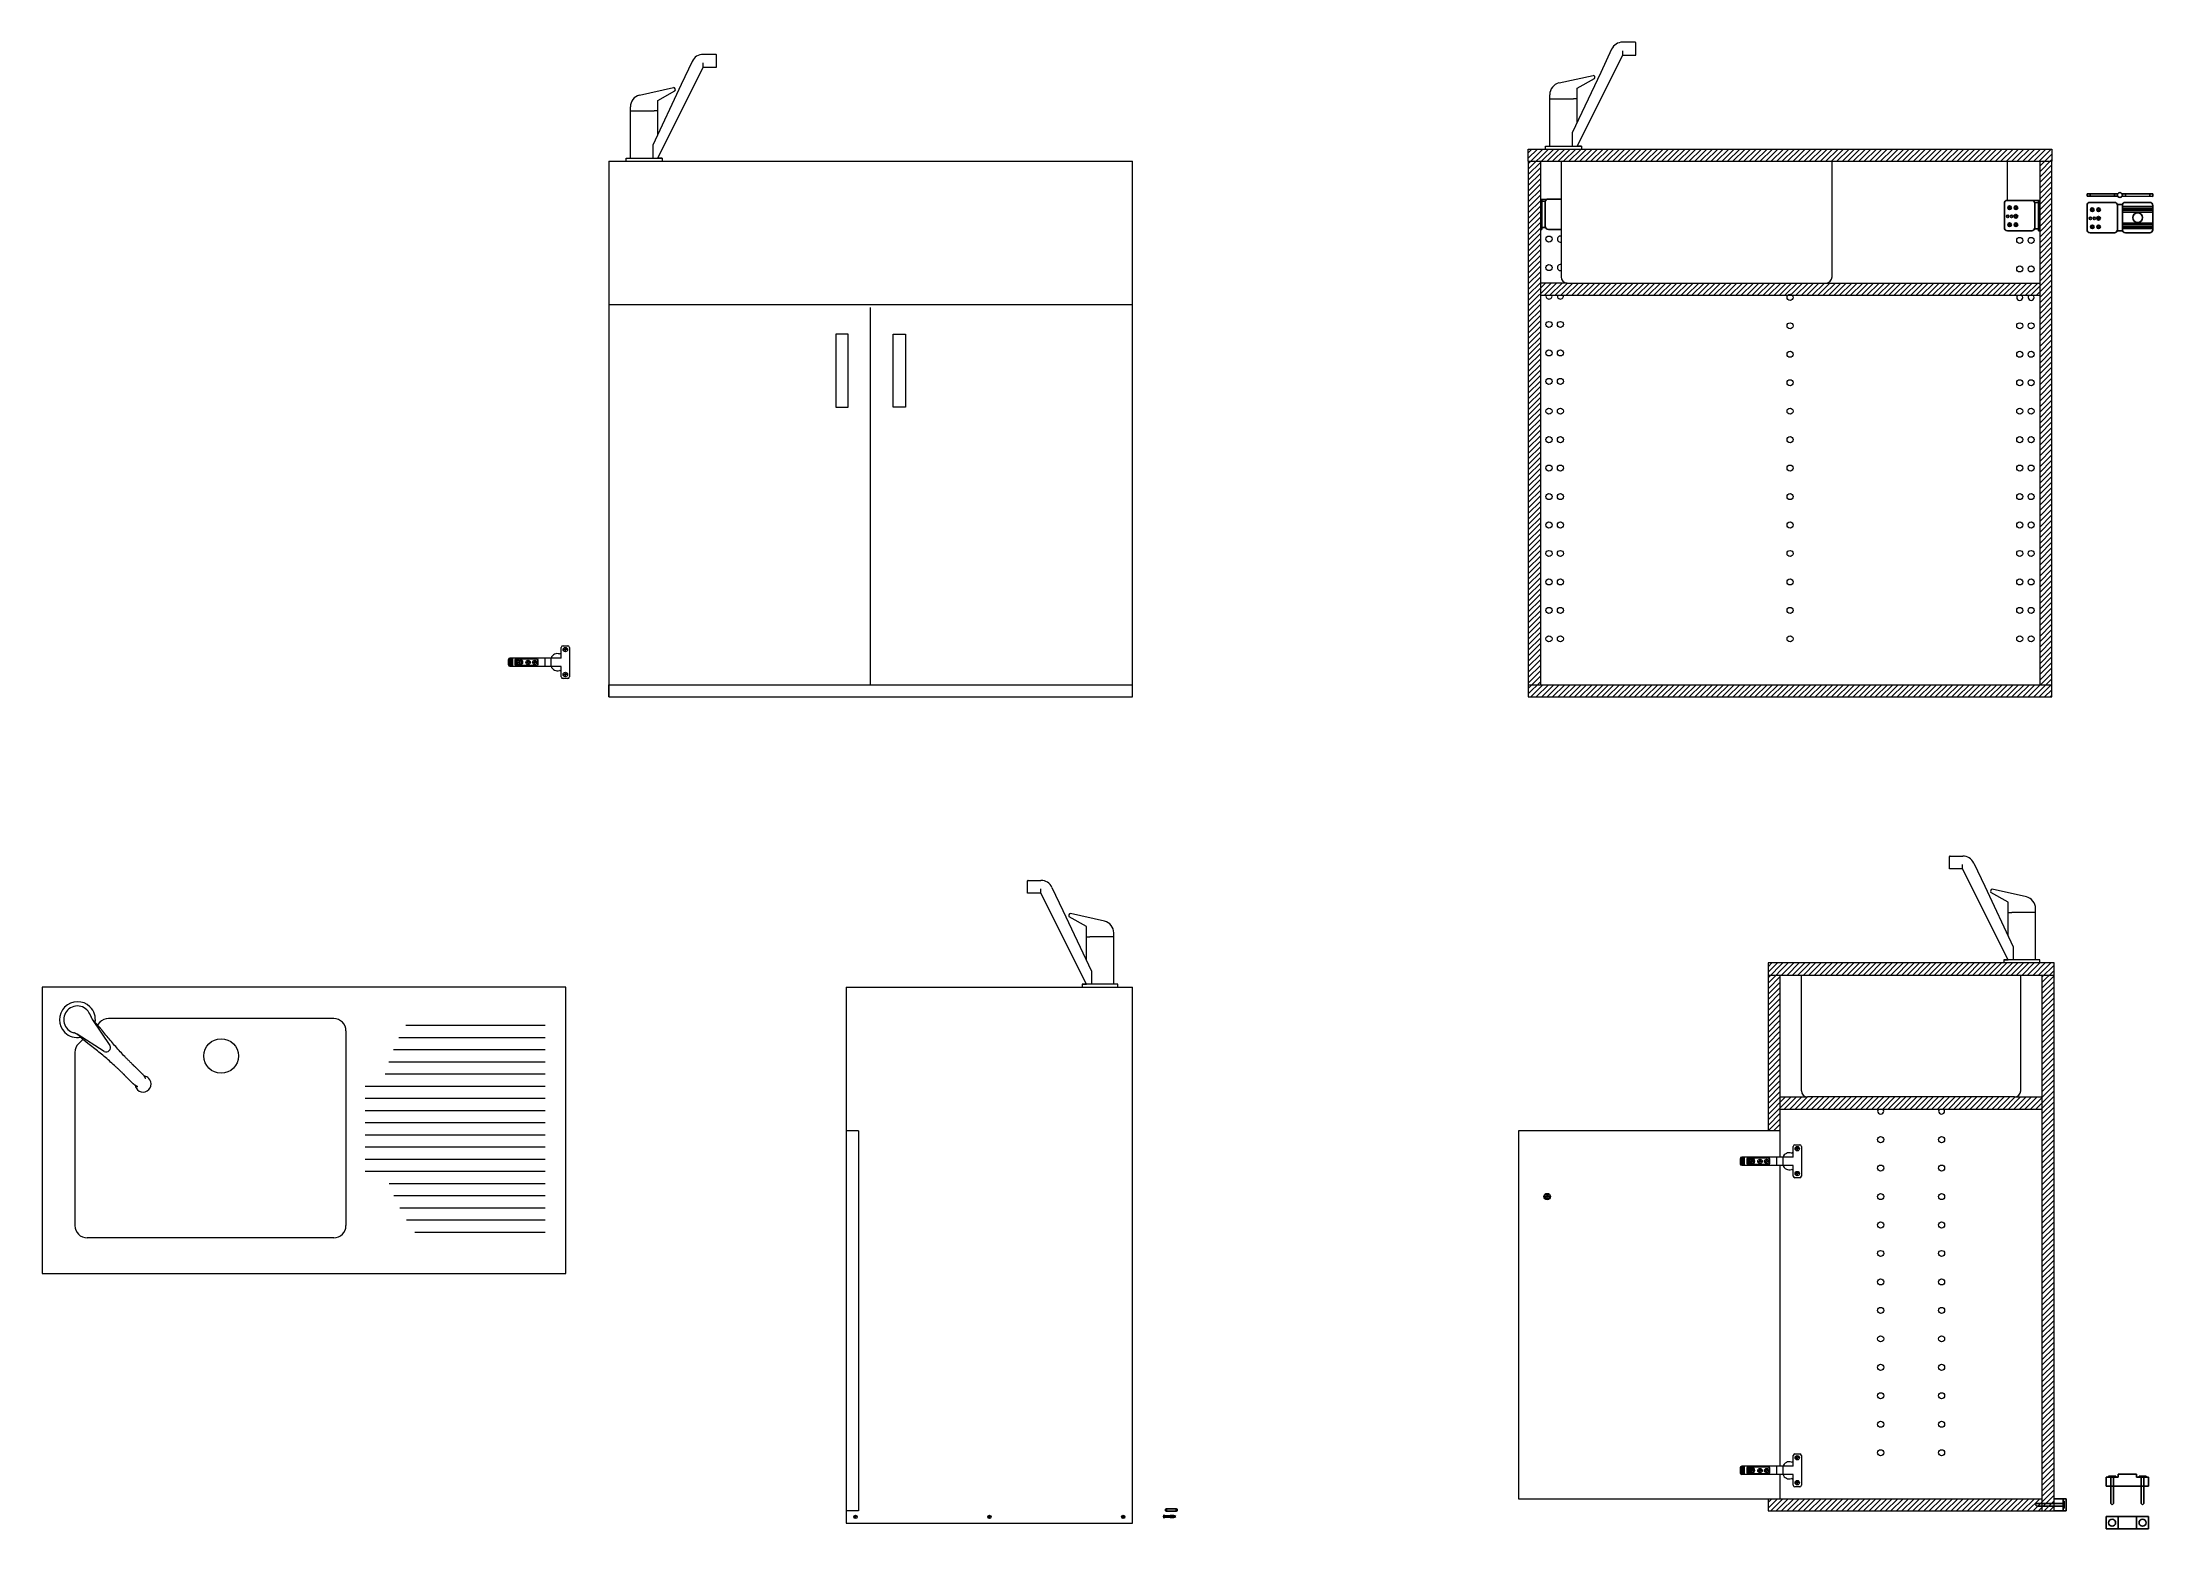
# Model space of a CAD drawing. Header units: millimetres. Extents: x 67 to 413, y 332 to 576.
import ezdxf

# ---------------------------------------------------------------- set-up
doc = ezdxf.new("R2010")
doc.units = ezdxf.units.MM
doc.layers.add('A-FURN', color=9, linetype='Continuous', lineweight=18)
doc.layers.add('A-SECT-MCUT', color=5, linetype='Continuous')
doc.layers.add('COSTR', color=9, linetype='Continuous')

msp = doc.modelspace()

# ---------------------------------------------------------------- hatches: boundary and pattern name
at = {"layer": 'A-SECT-MCUT'}
h = msp.add_hatch(dxfattribs=at)
h.set_pattern_fill('ANSI31', color=256, scale=0.2)
h.paths.add_polyline_path([(312.83, 556.39), (310.83, 556.39), (310.83, 470.39), (312.83, 470.39)])
h.paths.add_polyline_path([(394.83, 536.39), (359.73, 536.39), (317.21, 536.39), (312.83, 536.39), (312.83, 534.39), (394.83, 534.39)])
h.paths.add_polyline_path([(396.83, 558.39), (310.83, 558.39), (310.83, 556.39), (396.83, 556.39)])
h.paths.add_polyline_path([(396.83, 556.39), (394.83, 556.39), (394.83, 470.39), (396.83, 470.39)])
h.paths.add_polyline_path([(396.83, 470.39), (394.83, 470.39), (310.83, 470.39), (310.83, 468.39), (396.83, 468.39)])
h = msp.add_hatch(dxfattribs=at)
h.set_pattern_fill('ANSI31', color=256, scale=0.2)
h.set_pattern_definition([(45, (-61.1595, -133.69235), (-0.4490128, 0.4490128), [])])
h.paths.add_polyline_path([(397.21, 336.69), (350.21, 336.69), (350.21, 334.69), (397.21, 334.69)])
h.paths.add_polyline_path([(397.21, 422.69), (395.21, 422.69), (395.21, 336.69), (397.21, 336.69)])
h.paths.add_polyline_path([(395.21, 402.69), (390.71, 402.69), (356.71, 402.69), (352.21, 402.69), (352.21, 400.69), (395.21, 400.69)])
h.paths.add_polyline_path([(397.21, 424.69), (350.21, 424.69), (350.21, 422.69), (352.21, 422.69), (397.21, 422.69)])
h.paths.add_polyline_path([(350.21, 397.09), (352.21, 397.09), (352.21, 422.69), (350.21, 422.69)])

# ---------------------------------------------------------------- linework, layer by layer
at = {"layer": 'A-FURN'}
for p, q in [((328.41, 575.95), (326.33, 575.95)), ((328.51, 573.83), (328.51, 575.85)), ((173.49, 572.8), (171.7, 568.98)), ((177.39, 573.95), (175.3, 573.95)), ((175.31, 571.83), (175.31, 572.55)), ((177.49, 571.83), (177.49, 573.85)), ((318.87, 558.89), (326.34, 573.83)), ((324.52, 574.8), (322.73, 570.98)), ((326.34, 573.83), (326.34, 574.55)), ((326.34, 573.83), (328.51, 573.83)), ((171.7, 568.98), (167.03, 559.05)), ((167.84, 556.89), (175.31, 571.83)), ((175.31, 571.83), (177.49, 571.83)), ((315.88, 569.27), (321.47, 570.49)), ((322.73, 570.98), (318.05, 561.05)), ((318.87, 568.38), (321.7, 569.98)), ((163.34, 560.89), (163.34, 565.33)), ((164.85, 567.27), (170.45, 568.49)), ((167.84, 566.38), (170.67, 567.98)), ((167.84, 564.67), (167.84, 566.38)), ((314.37, 562.89), (314.37, 567.33)), ((314.37, 566.67), (318.28, 566.67)), ((318.87, 566.67), (318.28, 566.67)), ((318.87, 566.67), (318.87, 568.38)), ((318.87, 562.78), (318.87, 566.67)), ((163.34, 564.67), (167.25, 564.67)), ((167.84, 564.67), (167.25, 564.67)), ((167.84, 560.78), (167.84, 564.67)), ((314.37, 558.89), (314.37, 562.89)), ((163.34, 556.89), (163.34, 560.89)), ((167.03, 559.05), (167.03, 556.89)), ((310.83, 556.39), (310.83, 558.39)), ((310.83, 558.39), (396.83, 558.39)), ((313.68, 558.39), (313.68, 558.89)), ((313.68, 558.89), (319.57, 558.89)), ((318.05, 561.05), (318.05, 558.89)), ((319.57, 558.89), (318.87, 558.89)), ((319.57, 558.89), (319.57, 558.39)), ((396.83, 558.39), (396.83, 556.39)), ((159.81, 556.39), (159.81, 468.39)), ((159.81, 556.39), (245.81, 556.39)), ((162.66, 556.39), (162.66, 556.89)), ((162.66, 556.89), (168.54, 556.89)), ((168.54, 556.89), (167.84, 556.89)), ((168.54, 556.89), (168.54, 556.39)), ((245.81, 468.39), (245.81, 556.39)), ((310.83, 556.39), (396.83, 556.39)), ((310.83, 556.39), (310.83, 468.39)), ((312.83, 556.39), (312.83, 470.39)), ((316.21, 556.39), (316.21, 537.39)), ((360.73, 537.39), (360.73, 556.39)), ((389.53, 549.96), (389.53, 556.39)), ((394.83, 556.39), (394.83, 470.39)), ((396.83, 468.39), (396.83, 556.39)), ((312.83, 550.18), (316.21, 550.18)), ((394.83, 549.96), (389.53, 549.96)), ((317.21, 536.39), (312.83, 536.39)), ((312.83, 534.39), (394.83, 534.39)), ((317.21, 536.39), (359.73, 536.39)), ((359.73, 536.39), (394.83, 536.39)), ((245.81, 532.78), (159.81, 532.78)), ((202.81, 470.39), (202.81, 532.39)), ((199.09, 528), (197.09, 528)), ((197.09, 528), (197.09, 516)), ((199.09, 522), (199.09, 528)), ((206.52, 522), (206.52, 528)), ((206.52, 528), (208.52, 528)), ((208.52, 528), (208.52, 516)), ((199.09, 516), (199.09, 522)), ((206.52, 516), (206.52, 522)), ((197.09, 516), (199.09, 516)), ((208.52, 516), (206.52, 516)), ((152.61, 476.22), (152.64, 476.53)), ((152.61, 476.13), (152.64, 475.81)), ((152.68, 476.53), (152.71, 476.22)), ((152.68, 475.81), (152.71, 476.13)), ((145.05, 474.14), (145.08, 474.46)), ((145.05, 474.06), (145.08, 473.75)), ((145.12, 474.46), (145.15, 474.14)), ((145.12, 473.75), (145.15, 474.06)), ((146.5, 474.11), (146.53, 474.43)), ((146.5, 474.02), (146.53, 473.71)), ((146.56, 474.43), (146.59, 474.11)), ((146.56, 473.71), (146.59, 474.02)), ((147.58, 474.11), (147.61, 474.43)), ((147.58, 474.02), (147.61, 473.71)), ((147.64, 474.43), (147.67, 474.11)), ((147.64, 473.71), (147.67, 474.02)), ((152.61, 472.13), (152.64, 472.43)), ((152.61, 472.04), (152.64, 471.72)), ((152.68, 472.43), (152.71, 472.13)), ((152.68, 471.72), (152.71, 472.04)), ((159.81, 468.39), (159.81, 470.39)), ((159.81, 470.39), (245.81, 470.39)), ((159.81, 468.39), (245.81, 468.39)), ((310.83, 470.39), (396.83, 470.39)), ((310.83, 468.39), (396.83, 468.39)), ((380.01, 440.14), (380.01, 442.16)), ((380.11, 442.26), (382.19, 442.26)), ((382.18, 440.14), (382.18, 440.86)), ((384, 441.11), (385.8, 437.29)), ((228.6, 436.14), (228.6, 438.16)), ((228.7, 438.26), (230.78, 438.26)), ((230.78, 436.14), (230.78, 436.86)), ((232.59, 437.11), (234.39, 433.29)), ((382.18, 440.14), (380.01, 440.14)), ((389.66, 425.19), (382.18, 440.14)), ((385.8, 437.29), (390.47, 427.36)), ((230.78, 436.14), (228.6, 436.14)), ((238.25, 421.19), (230.78, 436.14)), ((389.66, 434.69), (386.82, 436.29)), ((392.65, 435.58), (387.05, 436.8)), ((389.66, 432.98), (389.66, 434.69)), ((394.15, 429.19), (394.15, 433.64)), ((234.39, 433.29), (239.06, 423.36)), ((238.25, 430.69), (235.42, 432.29)), ((241.24, 431.58), (235.64, 432.8)), ((238.25, 428.98), (238.25, 430.69)), ((389.66, 429.09), (389.66, 432.98)), ((389.66, 432.98), (390.24, 432.98)), ((394.15, 432.98), (390.24, 432.98)), ((238.25, 425.09), (238.25, 428.98)), ((238.25, 428.98), (238.84, 428.98)), ((242.74, 428.98), (238.84, 428.98)), ((242.74, 425.19), (242.74, 429.64)), ((390.47, 427.36), (390.47, 425.19)), ((394.15, 425.19), (394.15, 429.19)), ((239.06, 423.36), (239.06, 421.19)), ((242.74, 421.19), (242.74, 425.19)), ((397.21, 424.69), (350.21, 424.69)), ((350.21, 424.69), (350.21, 422.69)), ((394.84, 425.19), (388.96, 425.19)), ((388.96, 425.19), (388.96, 424.69)), ((388.96, 425.19), (389.66, 425.19)), ((394.84, 424.69), (394.84, 425.19)), ((397.21, 422.69), (397.21, 424.69)), ((152.73, 420.69), (66.73, 420.69)), ((66.73, 420.69), (66.73, 373.69)), ((152.73, 373.69), (152.73, 420.69)), ((198.81, 420.69), (198.81, 332.69)), ((198.81, 420.69), (245.81, 420.69)), ((243.43, 421.19), (237.55, 421.19)), ((237.55, 421.19), (237.55, 420.69)), ((237.55, 421.19), (238.25, 421.19)), ((243.43, 420.69), (243.43, 421.19)), ((245.81, 332.69), (245.81, 420.69)), ((350.21, 422.69), (397.21, 422.69)), ((350.21, 422.69), (350.21, 397.09)), ((352.21, 392.79), (352.21, 422.69)), ((355.71, 403.69), (355.71, 422.69)), ((391.71, 403.69), (391.71, 422.69)), ((395.21, 422.69), (395.21, 334.69)), ((397.21, 334.69), (397.21, 422.69)), ((76.19, 414.96), (75.79, 414.55)), ((114.63, 415.55), (77.61, 415.55)), ((116.63, 413.55), (116.63, 381.55)), ((149.34, 414.42), (126.45, 414.42)), ((72.11, 410.01), (72.11, 381.55)), ((73.41, 412.14), (72.69, 411.41)), ((149.34, 410.42), (124.41, 410.42)), ((149.34, 412.42), (125.33, 412.42)), ((80.63, 405.89), (81.68, 404.86)), ((82.17, 407.46), (83.22, 406.43)), ((149.34, 406.42), (123.04, 406.42)), ((149.34, 408.42), (123.65, 408.42)), ((149.34, 404.42), (119.76, 404.42)), ((149.34, 402.42), (119.76, 402.42)), ((352.21, 402.69), (356.71, 402.69)), ((390.71, 402.69), (356.71, 402.69)), ((390.71, 402.69), (395.21, 402.69)), ((149.34, 400.42), (119.76, 400.42)), ((352.21, 400.69), (395.21, 400.69)), ((149.34, 398.42), (119.76, 398.42)), ((149.34, 396.42), (119.76, 396.42)), ((200.81, 397.09), (198.88, 397.09)), ((200.81, 397.09), (200.81, 334.69)), ((352.21, 397.09), (309.21, 397.09)), ((309.21, 397.09), (309.21, 336.69)), ((149.34, 394.42), (119.76, 394.42)), ((149.34, 392.42), (119.76, 392.42)), ((347.4, 392.16), (347.43, 392.48)), ((347.4, 392.08), (347.43, 391.77)), ((347.47, 392.48), (347.5, 392.16)), ((347.47, 391.77), (347.5, 392.08)), ((348.84, 392.04), (348.87, 391.73)), ((348.85, 392.13), (348.87, 392.45)), ((348.91, 392.45), (348.94, 392.13)), ((348.91, 391.73), (348.94, 392.04)), ((349.92, 392.04), (349.96, 391.73)), ((349.93, 392.13), (349.96, 392.45)), ((349.99, 392.45), (350.02, 392.13)), ((349.99, 391.73), (350.02, 392.04)), ((354.96, 394.24), (354.99, 394.55)), ((354.96, 394.15), (354.99, 393.83)), ((355.03, 394.55), (355.06, 394.24)), ((355.03, 393.83), (355.06, 394.15)), ((149.34, 390.42), (119.76, 390.42)), ((149.34, 388.42), (123.72, 388.42)), ((352.21, 342.01), (352.21, 391.44)), ((354.96, 390.15), (354.99, 390.45)), ((354.96, 390.06), (354.99, 389.74)), ((355.03, 390.45), (355.06, 390.15)), ((355.03, 389.74), (355.06, 390.06)), ((149.34, 386.42), (124.5, 386.42)), ((313.88, 386.34), (313.91, 386.66)), ((313.88, 386.26), (313.91, 385.95)), ((313.95, 386.66), (313.97, 386.34)), ((313.95, 385.95), (313.97, 386.26)), ((149.34, 384.42), (125.45, 384.42)), ((149.34, 382.42), (126.58, 382.42)), ((114.63, 379.55), (74.11, 379.55)), ((149.34, 380.42), (127.93, 380.42)), ((66.73, 373.69), (152.73, 373.69)), ((354.96, 343.46), (354.99, 343.77)), ((354.96, 343.37), (354.99, 343.05)), ((355.03, 343.77), (355.06, 343.46)), ((355.03, 343.05), (355.06, 343.37)), ((347.4, 341.38), (347.43, 341.7)), ((347.4, 341.3), (347.43, 340.99)), ((347.47, 341.7), (347.5, 341.38)), ((347.47, 340.99), (347.5, 341.3)), ((348.84, 341.26), (348.87, 340.95)), ((348.85, 341.35), (348.87, 341.67)), ((348.91, 341.67), (348.94, 341.35)), ((348.91, 340.95), (348.94, 341.26)), ((349.92, 341.26), (349.96, 340.95)), ((349.93, 341.35), (349.96, 341.67)), ((349.99, 341.67), (350.02, 341.35)), ((349.99, 340.95), (350.02, 341.26)), ((352.21, 336.69), (352.21, 340.66)), ((309.21, 336.69), (350.21, 336.69)), ((350.21, 336.69), (395.21, 336.69)), ((350.21, 336.69), (350.21, 334.69)), ((354.96, 339.37), (354.99, 339.67)), ((354.96, 339.28), (354.99, 338.96)), ((355.03, 339.67), (355.06, 339.37)), ((355.03, 338.96), (355.06, 339.28)), ((200.81, 334.69), (198.81, 334.69)), ((200.59, 333.69), (200.04, 333.69)), ((200.06, 333.69), (200.29, 333.72)), ((200.06, 333.69), (200.29, 333.67)), ((200.32, 333.95), (200.29, 333.72)), ((200.32, 333.44), (200.29, 333.67)), ((200.32, 333.42), (200.32, 333.97)), ((200.32, 333.95), (200.34, 333.72)), ((200.32, 333.44), (200.34, 333.67)), ((200.57, 333.69), (200.34, 333.72)), ((200.57, 333.69), (200.34, 333.67)), ((222.58, 333.69), (222.03, 333.69)), ((222.05, 333.69), (222.28, 333.72)), ((222.05, 333.69), (222.28, 333.67)), ((222.31, 333.95), (222.28, 333.72)), ((222.31, 333.44), (222.28, 333.67)), ((222.31, 333.42), (222.31, 333.97)), ((222.31, 333.95), (222.34, 333.72)), ((222.31, 333.44), (222.34, 333.67)), ((222.56, 333.69), (222.34, 333.72)), ((222.56, 333.69), (222.34, 333.67)), ((244.02, 333.69), (244.57, 333.69)), ((244.04, 333.69), (244.27, 333.72)), ((244.04, 333.69), (244.27, 333.67)), ((244.3, 333.95), (244.27, 333.72)), ((244.3, 333.44), (244.27, 333.67)), ((244.3, 333.42), (244.3, 333.97)), ((244.3, 333.95), (244.33, 333.72)), ((244.3, 333.44), (244.33, 333.67)), ((244.55, 333.69), (244.33, 333.72)), ((244.55, 333.69), (244.33, 333.67)), ((350.21, 334.69), (397.21, 334.69)), ((198.81, 332.69), (245.81, 332.69))]:
    msp.add_line(p, q, dxfattribs=at)
at = {"layer": 'A-FURN', "ltscale": 4}
for p, q in [((71.9, 413.23), (71.88, 413.24)), ((71.93, 413.22), (71.9, 413.23)), ((71.96, 413.21), (71.93, 413.22)), ((71.99, 413.2), (71.96, 413.21)), ((72.01, 413.19), (71.99, 413.2)), ((72.04, 413.17), (72.01, 413.19)), ((72.07, 413.16), (72.04, 413.17)), ((72.1, 413.15), (72.07, 413.16)), ((72.12, 413.14), (72.1, 413.15)), ((72.15, 413.13), (72.12, 413.14)), ((72.18, 413.12), (72.15, 413.13)), ((72.21, 413.11), (72.18, 413.12)), ((72.23, 413.1), (72.21, 413.11)), ((72.26, 413.08), (72.23, 413.1)), ((72.29, 413.07), (72.26, 413.08)), ((72.31, 413.06), (72.29, 413.07)), ((72.34, 413.05), (72.31, 413.06)), ((72.37, 413.03), (72.34, 413.05)), ((72.39, 413.02), (72.37, 413.03)), ((72.42, 413), (72.39, 413.02)), ((72.48, 412.97), (72.42, 413)), ((76.92, 410.17), (72.48, 412.97)), ((72.53, 412.93), (72.48, 412.97)), ((72.59, 412.89), (72.53, 412.93)), ((72.64, 412.85), (72.59, 412.89)), ((72.7, 412.81), (72.64, 412.85)), ((72.75, 412.76), (72.7, 412.81)), ((72.8, 412.72), (72.75, 412.76)), ((72.85, 412.67), (72.8, 412.72)), ((72.9, 412.63), (72.85, 412.67)), ((72.95, 412.58), (72.9, 412.63)), ((73, 412.53), (72.95, 412.58)), ((75.06, 415.31), (75.02, 415.37)), ((75.02, 415.37), (77.85, 411.11)), ((75.1, 415.26), (75.06, 415.31)), ((75.15, 415.21), (75.1, 415.26)), ((75.19, 415.16), (75.15, 415.21)), ((75.24, 415.11), (75.19, 415.16)), ((75.28, 415.06), (75.24, 415.11)), ((75.33, 415.01), (75.28, 415.06)), ((75.38, 414.96), (75.33, 415.01)), ((75.43, 414.91), (75.38, 414.96)), ((75.48, 414.87), (75.43, 414.91)), ((75.53, 414.82), (75.48, 414.87)), ((75.57, 414.77), (75.53, 414.82)), ((75.62, 414.72), (75.57, 414.77)), ((75.67, 414.67), (75.62, 414.72)), ((75.72, 414.63), (75.67, 414.67)), ((75.77, 414.58), (75.72, 414.63)), ((75.81, 414.53), (75.77, 414.58)), ((75.86, 414.48), (75.81, 414.53)), ((75.9, 414.43), (75.86, 414.48)), ((75.95, 414.37), (75.9, 414.43)), ((75.99, 414.32), (75.95, 414.37)), ((76.03, 414.27), (75.99, 414.32)), ((76.08, 414.22), (76.03, 414.27)), ((76.12, 414.17), (76.08, 414.22)), ((76.16, 414.11), (76.12, 414.17)), ((76.2, 414.06), (76.16, 414.11)), ((76.25, 414.01), (76.2, 414.06)), ((76.29, 413.96), (76.25, 414.01)), ((76.33, 413.9), (76.29, 413.96)), ((76.37, 413.85), (76.33, 413.9)), ((76.41, 413.8), (76.37, 413.85)), ((76.45, 413.74), (76.41, 413.8)), ((76.5, 413.69), (76.45, 413.74)), ((76.54, 413.64), (76.5, 413.69)), ((76.58, 413.59), (76.54, 413.64)), ((76.62, 413.53), (76.58, 413.59)), ((76.67, 413.48), (76.62, 413.53)), ((76.85, 413.27), (76.67, 413.48)), ((77.02, 413.06), (76.85, 413.27)), ((77.2, 412.85), (77.02, 413.06)), ((77.38, 412.63), (77.2, 412.85)), ((77.55, 412.42), (77.38, 412.63)), ((73.05, 412.49), (73, 412.53)), ((73.1, 412.44), (73.05, 412.49)), ((73.15, 412.39), (73.1, 412.44)), ((73.19, 412.34), (73.15, 412.39)), ((73.24, 412.29), (73.19, 412.34)), ((73.29, 412.25), (73.24, 412.29)), ((73.34, 412.2), (73.29, 412.25)), ((73.39, 412.15), (73.34, 412.2)), ((73.44, 412.11), (73.39, 412.15)), ((73.59, 411.99), (73.44, 412.11)), ((74.25, 411.48), (73.59, 411.99)), ((74.47, 411.3), (74.25, 411.48)), ((74.69, 411.13), (74.47, 411.3)), ((74.91, 410.95), (74.69, 411.13)), ((75.14, 410.77), (74.91, 410.95)), ((75.36, 410.6), (75.14, 410.77)), ((75.58, 410.42), (75.36, 410.6)), ((75.8, 410.24), (75.58, 410.42)), ((76.02, 410.06), (75.8, 410.24)), ((76.24, 409.89), (76.02, 410.06)), ((76.46, 409.71), (76.24, 409.89)), ((76.68, 409.53), (76.46, 409.71)), ((76.9, 409.34), (76.68, 409.53)), ((77.12, 409.16), (76.9, 409.34)), ((77.33, 408.98), (77.12, 409.16)), ((77.73, 412.21), (77.55, 412.42)), ((77.91, 412), (77.73, 412.21)), ((78.09, 411.79), (77.91, 412)), ((78.27, 411.58), (78.09, 411.79)), ((78.45, 411.37), (78.27, 411.58)), ((78.63, 411.16), (78.45, 411.37)), ((78.81, 410.95), (78.63, 411.16)), ((78.99, 410.74), (78.81, 410.95)), ((79.17, 410.53), (78.99, 410.74)), ((79.36, 410.33), (79.17, 410.53)), ((79.54, 410.12), (79.36, 410.33)), ((79.73, 409.92), (79.54, 410.12)), ((79.92, 409.72), (79.73, 409.92)), ((80.11, 409.51), (79.92, 409.72)), ((80.3, 409.32), (80.11, 409.51)), ((80.37, 409.25), (80.3, 409.32)), ((80.43, 409.19), (80.37, 409.25)), ((80.49, 409.12), (80.43, 409.19)), ((80.55, 409.06), (80.49, 409.12)), ((77.55, 408.79), (77.33, 408.98)), ((77.76, 408.61), (77.55, 408.79)), ((77.97, 408.42), (77.76, 408.61)), ((78.18, 408.23), (77.97, 408.42)), ((78.4, 408.04), (78.18, 408.23)), ((78.6, 407.85), (78.4, 408.04)), ((78.68, 407.78), (78.6, 407.85)), ((78.75, 407.71), (78.68, 407.78)), ((78.82, 407.64), (78.75, 407.71)), ((78.9, 407.58), (78.82, 407.64)), ((78.97, 407.51), (78.9, 407.58)), ((79.04, 407.44), (78.97, 407.51)), ((79.12, 407.37), (79.04, 407.44)), ((79.19, 407.3), (79.12, 407.37)), ((79.26, 407.23), (79.19, 407.3)), ((79.33, 407.17), (79.26, 407.23)), ((79.41, 407.1), (79.33, 407.17)), ((79.48, 407.03), (79.41, 407.1)), ((79.55, 406.96), (79.48, 407.03)), ((79.62, 406.89), (79.55, 406.96)), ((79.69, 406.82), (79.62, 406.89)), ((79.77, 406.75), (79.69, 406.82)), ((79.84, 406.68), (79.77, 406.75)), ((79.91, 406.61), (79.84, 406.68)), ((79.98, 406.54), (79.91, 406.61)), ((80.05, 406.47), (79.98, 406.54)), ((80.09, 406.44), (80.05, 406.47)), ((80.13, 406.4), (80.09, 406.44)), ((80.17, 406.36), (80.13, 406.4)), ((80.21, 406.32), (80.17, 406.36)), ((80.24, 406.28), (80.21, 406.32)), ((80.28, 406.24), (80.24, 406.28)), ((80.32, 406.2), (80.28, 406.24)), ((80.36, 406.16), (80.32, 406.2)), ((80.4, 406.12), (80.36, 406.16)), ((80.44, 406.08), (80.4, 406.12)), ((80.48, 406.04), (80.44, 406.08)), ((80.51, 406), (80.48, 406.04)), ((80.55, 405.96), (80.51, 406)), ((80.62, 408.99), (80.55, 409.06)), ((80.59, 405.93), (80.55, 405.96)), ((80.63, 405.89), (80.59, 405.93)), ((80.68, 408.93), (80.62, 408.99)), ((80.74, 408.86), (80.68, 408.93)), ((80.81, 408.8), (80.74, 408.86)), ((80.87, 408.73), (80.81, 408.8)), ((80.94, 408.67), (80.87, 408.73)), ((81, 408.6), (80.94, 408.67)), ((81.06, 408.54), (81, 408.6)), ((81.13, 408.47), (81.06, 408.54)), ((81.19, 408.41), (81.13, 408.47)), ((81.25, 408.34), (81.19, 408.41)), ((81.32, 408.28), (81.25, 408.34)), ((81.38, 408.22), (81.32, 408.28)), ((81.45, 408.15), (81.38, 408.22)), ((81.51, 408.09), (81.45, 408.15)), ((81.57, 408.02), (81.51, 408.09)), ((81.61, 407.99), (81.57, 408.02)), ((81.65, 407.95), (81.61, 407.99)), ((81.69, 407.91), (81.65, 407.95)), ((81.73, 407.87), (81.69, 407.91)), ((81.77, 407.84), (81.73, 407.87)), ((81.81, 407.8), (81.77, 407.84)), ((81.85, 407.76), (81.81, 407.8)), ((81.89, 407.72), (81.85, 407.76)), ((81.93, 407.69), (81.89, 407.72)), ((81.97, 407.65), (81.93, 407.69)), ((82.01, 407.61), (81.97, 407.65)), ((82.05, 407.57), (82.01, 407.61)), ((82.09, 407.53), (82.05, 407.57)), ((82.13, 407.49), (82.09, 407.53)), ((82.17, 407.46), (82.13, 407.49)), ((83.26, 406.39), (83.22, 406.43)), ((83.3, 406.35), (83.26, 406.39)), ((83.33, 406.31), (83.3, 406.35)), ((83.37, 406.27), (83.33, 406.31)), ((83.4, 406.23), (83.37, 406.27)), ((83.42, 406.2), (83.4, 406.23)), ((83.44, 406.18), (83.42, 406.2)), ((83.46, 406.15), (83.44, 406.18)), ((83.48, 406.13), (83.46, 406.15)), ((83.5, 406.1), (83.48, 406.13)), ((83.52, 406.07), (83.5, 406.1)), ((83.53, 406.05), (83.52, 406.07)), ((83.55, 406.02), (83.53, 406.05)), ((83.57, 405.99), (83.55, 406.02)), ((83.59, 405.97), (83.57, 405.99)), ((83.6, 405.94), (83.59, 405.97)), ((83.62, 405.91), (83.6, 405.94)), ((83.64, 405.88), (83.62, 405.91)), ((83.65, 405.85), (83.64, 405.88)), ((83.67, 405.83), (83.65, 405.85)), ((83.69, 405.8), (83.67, 405.83)), ((83.7, 405.77), (83.69, 405.8)), ((83.72, 405.74), (83.7, 405.77)), ((83.74, 405.72), (83.72, 405.74)), ((83.76, 405.69), (83.74, 405.72)), ((81.72, 404.82), (81.68, 404.86)), ((81.76, 404.79), (81.72, 404.82)), ((81.8, 404.75), (81.76, 404.79)), ((81.85, 404.72), (81.8, 404.75)), ((81.89, 404.68), (81.85, 404.72)), ((81.91, 404.66), (81.89, 404.68)), ((81.94, 404.64), (81.91, 404.66)), ((81.96, 404.63), (81.94, 404.64)), ((81.99, 404.61), (81.96, 404.63)), ((82.02, 404.59), (81.99, 404.61)), ((82.05, 404.57), (82.02, 404.59)), ((82.07, 404.56), (82.05, 404.57)), ((82.1, 404.54), (82.07, 404.56)), ((82.13, 404.52), (82.1, 404.54)), ((82.16, 404.51), (82.13, 404.52)), ((82.19, 404.49), (82.16, 404.51)), ((82.21, 404.47), (82.19, 404.49)), ((82.24, 404.46), (82.21, 404.47)), ((82.27, 404.44), (82.24, 404.46)), ((82.3, 404.43), (82.27, 404.44)), ((82.33, 404.41), (82.3, 404.43)), ((82.35, 404.39), (82.33, 404.41)), ((82.38, 404.38), (82.35, 404.39)), ((82.41, 404.36), (82.38, 404.38)), ((82.44, 404.35), (82.41, 404.36))]:
    msp.add_line(p, q, dxfattribs=at)
for points in [[(75.43, 414.9, 0.243737), (74.58, 417.48, 1), (70.46, 413.28, 0.244286), (73.06, 412.48)], [(74.64, 416.07, 0.121688), (74.08, 416.99, 1), (70.94, 413.79, 0.123107), (71.88, 413.24)], [(82.02, 404.54, 0.150311), (82.39, 403.86, 1), (84.22, 405.74, 0.145063), (83.57, 406.09)]]:
    msp.add_lwpolyline(points, format="xyb", dxfattribs=at)
msp.add_lwpolyline([(74.63, 416.1), (74.64, 416.07), (74.66, 416.04), (74.67, 416.01), (74.68, 415.99), (74.7, 415.96), (74.71, 415.93), (74.72, 415.9), (74.74, 415.87), (74.75, 415.84), (74.76, 415.81), (74.77, 415.79), (74.79, 415.76), (74.8, 415.73), (74.81, 415.7), (74.83, 415.67), (74.84, 415.65), (74.86, 415.62), (74.87, 415.59), (74.89, 415.56), (74.9, 415.54), (74.94, 415.48), (74.98, 415.42), (75.02, 415.37)], dxfattribs=at)
at = {"layer": 'A-FURN'}
for centre, radius in [((314.23, 543.61), 0.5), ((391.56, 543.39), 0.5), ((393.43, 543.39), 0.5), ((314.23, 538.93), 0.5), ((391.56, 538.71), 0.5), ((393.43, 538.71), 0.5), ((353.83, 534.04), 0.5), ((314.23, 529.58), 0.5), ((316.11, 529.58), 0.5), ((353.83, 529.36), 0.5), ((391.56, 529.36), 0.5), ((393.43, 529.36), 0.5), ((314.23, 524.91), 0.5), ((316.11, 524.91), 0.5), ((353.83, 524.69), 0.5), ((391.56, 524.69), 0.5), ((393.43, 524.69), 0.5), ((314.23, 520.23), 0.5), ((316.11, 520.23), 0.5), ((353.83, 520.01), 0.5), ((391.56, 520.01), 0.5), ((393.43, 520.01), 0.5), ((314.23, 515.34), 0.5), ((316.11, 515.34), 0.5), ((353.83, 515.34), 0.5), ((391.56, 515.34), 0.5), ((393.43, 515.34), 0.5), ((314.23, 510.66), 0.5), ((316.11, 510.66), 0.5), ((353.83, 510.66), 0.5), ((391.56, 510.66), 0.5), ((393.43, 510.66), 0.5), ((314.23, 505.99), 0.5), ((316.11, 505.99), 0.5), ((353.83, 505.99), 0.5), ((391.56, 505.99), 0.5), ((393.43, 505.99), 0.5), ((314.23, 501.31), 0.5), ((316.11, 501.31), 0.5), ((353.83, 501.31), 0.5), ((391.56, 501.31), 0.5), ((393.43, 501.31), 0.5), ((314.23, 496.64), 0.5), ((316.11, 496.64), 0.5), ((353.83, 496.64), 0.5), ((391.56, 496.64), 0.5), ((393.43, 496.64), 0.5), ((314.23, 491.96), 0.5), ((316.11, 491.96), 0.5), ((353.83, 491.96), 0.5), ((391.56, 491.96), 0.5), ((393.43, 491.96), 0.5), ((314.23, 487.29), 0.5), ((316.11, 487.29), 0.5), ((353.83, 487.29), 0.5), ((391.56, 487.29), 0.5), ((393.43, 487.29), 0.5), ((314.23, 482.61), 0.5), ((316.11, 482.61), 0.5), ((353.83, 482.61), 0.5), ((391.56, 482.61), 0.5), ((393.43, 482.61), 0.5), ((314.23, 477.94), 0.5), ((316.11, 477.94), 0.5), ((353.83, 477.94), 0.5), ((391.56, 477.94), 0.5), ((393.43, 477.94), 0.5), ((96.12, 409.41), 2.84), ((368.71, 395.67), 0.5), ((378.71, 395.67), 0.5), ((368.71, 391), 0.5), ((378.71, 391), 0.5), ((368.71, 386.32), 0.5), ((378.71, 386.32), 0.5), ((368.71, 381.65), 0.5), ((378.71, 381.65), 0.5), ((368.71, 376.97), 0.5), ((378.71, 376.97), 0.5), ((368.71, 372.3), 0.5), ((378.71, 372.3), 0.5), ((368.71, 367.62), 0.5), ((378.71, 367.62), 0.5), ((368.71, 362.95), 0.5), ((378.71, 362.95), 0.5), ((368.71, 358.27), 0.5), ((378.71, 358.27), 0.5), ((368.71, 353.59), 0.5), ((378.71, 353.59), 0.5), ((368.71, 348.92), 0.5), ((378.71, 348.92), 0.5), ((368.71, 344.24), 0.5), ((378.71, 344.24), 0.5), ((200.32, 333.69), 0.275), ((222.31, 333.69), 0.275), ((244.3, 333.69), 0.275)]:
    msp.add_circle(centre, radius, dxfattribs=at)
for centre, radius, start, end in [((326.33, 573.95), 2, 90, 154.8067), ((328.41, 575.85), 0.1, 0, 90), ((175.3, 571.95), 2, 90, 154.8067), ((177.39, 573.85), 0.1, 0, 90), ((316.37, 567.33), 2, 104.3459, 180), ((321.45, 570.17), 0.316, 321.8536, 86.1988), ((165.34, 565.33), 2, 104.3459, 180), ((170.42, 568.17), 0.316, 321.8536, 86.1988), ((316.11, 543.61), 0.5, 77.545, 282.455), ((316.11, 538.93), 0.5, 77.545, 282.455), ((317.21, 537.39), 1, 180, 270), ((359.73, 537.39), 1, 270, 0), ((314.23, 534.26), 0.5, 164.9128, 15.0872), ((316.11, 534.26), 0.5, 164.9128, 15.0872), ((391.56, 534.04), 0.5, 136.0204, 43.9796), ((393.43, 534.04), 0.5, 136.0204, 43.9796), ((380.11, 442.16), 0.1, 90, 180), ((382.19, 440.26), 2, 25.1933, 90), ((228.7, 438.16), 0.1, 90, 180), ((230.78, 436.26), 2, 25.1933, 90), ((387.07, 436.48), 0.316, 93.8012, 218.1464), ((392.15, 433.64), 2, 0, 75.6541), ((235.66, 432.48), 0.316, 93.8012, 218.1464), ((240.74, 429.64), 2, 0, 75.6541), ((77.61, 413.55), 2, 90, 135.3941), ((114.63, 413.55), 2, 0, 90), ((74.11, 410.01), 2, 135.3941, 180), ((356.71, 403.69), 1, 180, 270), ((390.71, 403.69), 1, 270, 0), ((368.71, 400.35), 0.5, 136.0283, 43.9717), ((378.71, 400.35), 0.5, 136.0283, 43.9717), ((74.11, 381.55), 2, 180, 270), ((114.63, 381.55), 2, 270, 0)]:
    msp.add_arc(centre, radius, start, end, dxfattribs=at)
at = {"layer": 'A-FURN', "ltscale": 4}
msp.add_arc((77.25, 410.77), 0.687, 241.209, 29.8779, dxfattribs=at)
at = {"layer": 'COSTR'}
for p, q in [((313.03, 550.18), (313.03, 545.18)), ((313.63, 549.86), (313.03, 549.86)), ((313.63, 549.86), (313.63, 549.68)), ((313.63, 549.68), (313.63, 545.68)), ((316.21, 550.18), (314.13, 550.18)), ((389.03, 545.46), (389.03, 549.46)), ((389.53, 549.96), (393.53, 549.96)), ((389.85, 548.8), (389.87, 549.05)), ((389.85, 548.71), (389.87, 548.45)), ((389.92, 549.05), (389.94, 548.8)), ((389.92, 548.45), (389.94, 548.71)), ((390.87, 548.8), (390.9, 549.05)), ((390.87, 548.71), (390.9, 548.45)), ((390.94, 548.45), (390.97, 548.71)), ((390.95, 549.05), (390.97, 548.8)), ((394.03, 549.64), (394.63, 549.64)), ((394.03, 549.64), (394.03, 549.46)), ((394.03, 549.46), (394.03, 545.46)), ((394.83, 549.96), (394.63, 549.96)), ((394.63, 549.96), (394.63, 544.96)), ((402.61, 551.04), (407.66, 551.04)), ((402.61, 550.64), (402.61, 551.04)), ((402.61, 550.64), (407.66, 550.64)), ((402.61, 545.14), (402.61, 549.14)), ((403.11, 550.64), (403.11, 551.04)), ((403.11, 549.64), (407.11, 549.64)), ((403.42, 548.47), (403.45, 548.73)), ((403.42, 548.38), (403.45, 548.13)), ((403.49, 548.73), (403.52, 548.47)), ((403.49, 548.13), (403.52, 548.38)), ((404.45, 548.47), (404.48, 548.73)), ((404.45, 548.38), (404.48, 548.13)), ((404.52, 548.73), (404.55, 548.47)), ((404.52, 548.13), (404.55, 548.38)), ((407.11, 550.64), (407.11, 551.04)), ((407.61, 550.64), (407.61, 551.04)), ((407.61, 549.31), (408.41, 549.31)), ((407.61, 549.31), (407.61, 549.14)), ((407.61, 549.14), (407.61, 545.14)), ((413.41, 551.04), (408.36, 551.04)), ((413.41, 550.62), (408.36, 550.64)), ((408.41, 550.64), (408.41, 551.04)), ((408.41, 549.31), (408.41, 549.14)), ((408.41, 549.14), (408.41, 545.14)), ((408.41, 548.94), (413.41, 548.94)), ((408.41, 548.64), (413.41, 548.64)), ((408.41, 548.34), (413.41, 548.34)), ((408.41, 548.04), (413.41, 548.04)), ((408.91, 550.64), (408.91, 551.04)), ((412.91, 549.64), (408.91, 549.64)), ((412.91, 550.62), (412.91, 551.04)), ((413.41, 550.62), (413.41, 551.04)), ((413.41, 545.14), (413.41, 549.14)), ((313.03, 545.18), (312.83, 545.18)), ((313.63, 545.5), (313.03, 545.5)), ((313.63, 545.5), (313.63, 545.68)), ((314.13, 545.18), (316.21, 545.18)), ((393.53, 544.96), (389.53, 544.96)), ((389.85, 545.99), (389.87, 546.25)), ((389.85, 545.91), (389.87, 545.65)), ((389.92, 546.25), (389.94, 545.99)), ((389.92, 545.65), (389.94, 545.91)), ((390.87, 547.4), (390.9, 547.65)), ((390.87, 547.31), (390.9, 547.05)), ((390.87, 545.99), (390.9, 546.25)), ((390.87, 545.91), (390.9, 545.65)), ((390.94, 547.05), (390.97, 547.31)), ((390.94, 545.65), (390.97, 545.91)), ((390.95, 547.65), (390.97, 547.4)), ((390.95, 546.25), (390.97, 545.99)), ((394.03, 545.29), (394.03, 545.46)), ((394.03, 545.29), (394.63, 545.29)), ((394.63, 544.96), (394.83, 544.96)), ((407.11, 544.64), (403.11, 544.64)), ((403.42, 545.67), (403.45, 545.92)), ((403.42, 545.58), (403.45, 545.32)), ((403.49, 545.92), (403.52, 545.67)), ((403.49, 545.32), (403.52, 545.58)), ((404.45, 547.07), (404.48, 547.32)), ((404.45, 546.98), (404.48, 546.73)), ((404.45, 545.67), (404.48, 545.92)), ((404.45, 545.58), (404.48, 545.32)), ((404.52, 547.32), (404.55, 547.07)), ((404.52, 546.73), (404.55, 546.98)), ((404.52, 545.92), (404.55, 545.67)), ((404.52, 545.32), (404.55, 545.58)), ((407.61, 544.96), (407.61, 545.14)), ((407.61, 544.96), (408.41, 544.96)), ((408.41, 546.24), (413.41, 546.24)), ((408.41, 545.94), (413.41, 545.94)), ((408.41, 545.64), (413.41, 545.64)), ((408.41, 545.34), (413.41, 545.34)), ((408.41, 544.96), (408.41, 545.14)), ((408.91, 544.64), (412.91, 544.64)), ((143.56, 474.77), (143.56, 473.42)), ((143.76, 473.42), (143.76, 474.77)), ((143.96, 473.42), (143.96, 474.77)), ((144.42, 474.46), (144.42, 473.74)), ((147.93, 474.66), (144.62, 474.66)), ((147.93, 473.54), (144.62, 473.54)), ((148.13, 474.46), (148.13, 473.74)), ((345.91, 392.79), (345.91, 391.44)), ((346.11, 391.44), (346.11, 392.79)), ((346.31, 391.44), (346.31, 392.79)), ((346.77, 392.48), (346.77, 391.76)), ((350.28, 392.68), (346.97, 392.68)), ((350.48, 392.48), (350.48, 391.76)), ((350.28, 391.56), (346.97, 391.56)), ((345.91, 342.01), (345.91, 340.66)), ((346.11, 340.66), (346.11, 342.01)), ((346.31, 340.66), (346.31, 342.01)), ((346.77, 341.7), (346.77, 340.98)), ((350.28, 341.9), (346.97, 341.9)), ((350.28, 340.78), (346.97, 340.78)), ((350.48, 341.7), (350.48, 340.98)), ((405.73, 338.72), (405.73, 340.22)), ((405.73, 340.22), (407.73, 340.22)), ((406.15, 340.37), (407.32, 340.37)), ((406.15, 340.37), (406.15, 340.22)), ((406.51, 340.22), (406.51, 335.9)), ((406.96, 340.22), (406.96, 335.9)), ((407.32, 340.37), (407.32, 340.22)), ((407.73, 340.22), (407.73, 340.72)), ((407.73, 340.72), (410.73, 340.72)), ((410.73, 340.72), (410.73, 340.22)), ((410.73, 340.22), (412.73, 340.22)), ((412.32, 340.37), (411.15, 340.37)), ((411.15, 340.37), (411.15, 340.22)), ((411.51, 340.22), (411.51, 335.9)), ((411.96, 340.22), (411.96, 335.9)), ((412.32, 340.37), (412.32, 340.22)), ((412.73, 340.22), (412.73, 338.72)), ((398.71, 336.69), (397.21, 336.69)), ((398.71, 334.69), (398.71, 336.69)), ((399.21, 336.69), (398.71, 336.69)), ((399.21, 334.69), (399.21, 336.69)), ((405.73, 338.72), (412.73, 338.72)), ((251, 334.03), (251, 333.48)), ((251, 333.86), (252, 333.86)), ((251, 333.71), (251.05, 333.86)), ((251, 333.66), (252, 333.66)), ((251.05, 333.66), (251.12, 333.86)), ((251.12, 333.66), (251.19, 333.86)), ((251.26, 333.86), (251.19, 333.66)), ((251.41, 335.04), (251.24, 334.98)), ((251.24, 334.98), (251.24, 334.69)), ((251.41, 334.64), (251.24, 334.69)), ((251.26, 333.66), (251.33, 333.86)), ((251.33, 333.66), (251.4, 333.86)), ((251.47, 333.86), (251.4, 333.66)), ((251.41, 334.64), (251.41, 335.04)), ((251.41, 335.04), (253.01, 335.04)), ((251.47, 333.66), (251.54, 333.86)), ((251.54, 333.66), (251.61, 333.86)), ((251.68, 333.86), (251.61, 333.66)), ((251.68, 333.66), (251.75, 333.86)), ((251.75, 333.66), (251.82, 333.86)), ((251.89, 333.86), (251.82, 333.66)), ((251.89, 333.66), (251.96, 333.86)), ((252, 333.76), (251.96, 333.66)), ((252, 333.86), (252, 333.94)), ((252, 333.86), (252, 333.66)), ((252, 333.58), (252, 333.66)), ((252.05, 333.93), (252.05, 333.59)), ((252.46, 333.82), (252.16, 333.82)), ((252.46, 333.7), (252.16, 333.7)), ((252.57, 333.93), (252.57, 333.59)), ((252.63, 333.94), (252.63, 333.66)), ((252.63, 333.86), (252.79, 333.86)), ((252.63, 333.77), (252.66, 333.86)), ((252.63, 333.66), (252.79, 333.66)), ((252.63, 333.66), (252.63, 333.58)), ((252.65, 333.66), (252.73, 333.86)), ((252.72, 333.66), (252.8, 333.85)), ((252.79, 333.86), (252.93, 333.76)), ((252.79, 333.66), (252.85, 333.82)), ((252.79, 333.66), (252.93, 333.76)), ((253.01, 335.04), (253.01, 334.64)), ((253.01, 335.04), (253.18, 334.98)), ((253.01, 334.64), (253.18, 334.69)), ((253.18, 334.98), (253.18, 334.69)), ((394.17, 335.69), (394.39, 335.92)), ((394.17, 335.69), (394.39, 335.47)), ((398.71, 335.92), (394.39, 335.92)), ((398.71, 335.47), (394.39, 335.47)), ((397.21, 334.69), (398.71, 334.69)), ((398.86, 336.27), (398.71, 336.27)), ((398.86, 335.11), (398.71, 335.11)), ((398.71, 334.69), (399.21, 334.69)), ((398.86, 336.27), (398.86, 335.11)), ((405.73, 331.74), (405.73, 333.74)), ((405.73, 333.74), (412.73, 333.74)), ((406.73, 335.68), (406.51, 335.9)), ((406.73, 335.68), (406.96, 335.9)), ((407.73, 333.74), (407.73, 331.74)), ((410.73, 333.74), (410.73, 331.74)), ((411.73, 335.68), (411.51, 335.9)), ((411.73, 335.68), (411.96, 335.9)), ((412.73, 333.74), (412.73, 331.74)), ((405.73, 331.74), (412.73, 331.74))]:
    msp.add_line(p, q, dxfattribs=at)
at = {"layer": 'COSTR', "lineweight": 5}
for p, q in [((389.59, 548.78), (389.85, 548.8)), ((389.59, 548.73), (389.85, 548.71)), ((390.19, 548.78), (389.94, 548.8)), ((390.19, 548.73), (389.94, 548.71)), ((390.62, 548.78), (390.87, 548.8)), ((390.62, 548.73), (390.87, 548.71)), ((391.22, 548.78), (390.97, 548.8)), ((391.22, 548.73), (390.97, 548.71)), ((403.17, 548.45), (403.42, 548.47)), ((403.17, 548.4), (403.42, 548.38)), ((403.77, 548.45), (403.52, 548.47)), ((403.77, 548.4), (403.52, 548.38)), ((404.2, 548.45), (404.45, 548.47)), ((404.2, 548.4), (404.45, 548.38)), ((404.8, 548.45), (404.55, 548.47)), ((404.8, 548.4), (404.55, 548.38)), ((389.59, 545.97), (389.85, 545.99)), ((389.59, 545.93), (389.85, 545.91)), ((390.19, 545.97), (389.94, 545.99)), ((390.19, 545.93), (389.94, 545.91)), ((390.62, 547.37), (390.87, 547.4)), ((390.62, 547.33), (390.87, 547.31)), ((390.62, 545.97), (390.87, 545.99)), ((390.62, 545.93), (390.87, 545.91)), ((391.22, 547.37), (390.97, 547.4)), ((391.22, 547.33), (390.97, 547.31)), ((391.22, 545.97), (390.97, 545.99)), ((391.22, 545.93), (390.97, 545.91)), ((403.17, 545.65), (403.42, 545.67)), ((403.17, 545.6), (403.42, 545.58)), ((403.77, 545.65), (403.52, 545.67)), ((403.77, 545.6), (403.52, 545.58)), ((404.2, 547.05), (404.45, 547.07)), ((404.2, 547), (404.45, 546.98)), ((404.2, 545.65), (404.45, 545.67)), ((404.2, 545.6), (404.45, 545.58)), ((404.8, 547.05), (404.55, 547.07)), ((404.8, 547), (404.55, 546.98)), ((404.8, 545.65), (404.55, 545.67)), ((404.8, 545.6), (404.55, 545.58)), ((152.3, 476.2), (152.61, 476.22)), ((152.3, 476.16), (152.61, 476.13)), ((153.02, 476.2), (152.71, 476.22)), ((153.02, 476.16), (152.71, 476.13)), ((152, 473.42), (143.56, 473.42)), ((152, 474.77), (143.57, 474.77)), ((144.74, 474.12), (145.05, 474.14)), ((144.74, 474.08), (145.05, 474.06)), ((145.46, 474.12), (145.15, 474.14)), ((145.46, 474.08), (145.15, 474.06)), ((146.19, 474.08), (146.5, 474.11)), ((146.19, 474.04), (146.5, 474.02)), ((146.9, 474.08), (146.59, 474.11)), ((146.9, 474.04), (146.59, 474.02)), ((147.27, 474.08), (147.58, 474.11)), ((147.27, 474.04), (147.58, 474.02)), ((147.98, 474.08), (147.67, 474.11)), ((147.98, 474.04), (147.67, 474.02)), ((149.32, 473.42), (149.32, 474.77)), ((150.33, 473.42), (150.33, 474.77)), ((152.3, 472.1), (152.61, 472.13)), ((152.3, 472.07), (152.61, 472.04)), ((153.02, 472.1), (152.71, 472.13)), ((153.02, 472.07), (152.71, 472.04)), ((354.35, 392.79), (345.91, 392.79)), ((347.09, 392.14), (347.4, 392.16)), ((347.09, 392.1), (347.4, 392.08)), ((347.8, 392.14), (347.5, 392.16)), ((347.8, 392.1), (347.5, 392.08)), ((348.54, 392.1), (348.85, 392.13)), ((348.54, 392.06), (348.85, 392.04)), ((349.25, 392.1), (348.94, 392.13)), ((349.25, 392.06), (348.94, 392.04)), ((349.62, 392.1), (349.93, 392.13)), ((349.62, 392.06), (349.93, 392.04)), ((350.33, 392.1), (350.02, 392.13)), ((350.33, 392.06), (350.02, 392.04)), ((351.66, 391.44), (351.66, 392.79)), ((352.68, 391.44), (352.68, 392.79)), ((354.65, 394.22), (354.96, 394.24)), ((354.65, 394.18), (354.96, 394.15)), ((355.37, 394.22), (355.06, 394.24)), ((355.37, 394.18), (355.06, 394.15)), ((354.35, 391.44), (345.91, 391.44)), ((354.65, 390.12), (354.96, 390.15)), ((354.65, 390.09), (354.96, 390.06)), ((355.37, 390.12), (355.06, 390.15)), ((355.37, 390.09), (355.06, 390.06)), ((313.57, 386.32), (313.88, 386.34)), ((313.57, 386.28), (313.88, 386.26)), ((314.28, 386.32), (313.97, 386.34)), ((314.28, 386.28), (313.97, 386.26)), ((354.65, 343.44), (354.96, 343.46)), ((354.65, 343.4), (354.96, 343.37)), ((355.37, 343.44), (355.06, 343.46)), ((355.37, 343.4), (355.06, 343.37)), ((354.35, 342.01), (345.91, 342.01)), ((354.35, 340.66), (345.91, 340.66)), ((347.09, 341.36), (347.4, 341.38)), ((347.09, 341.32), (347.4, 341.3)), ((347.8, 341.36), (347.5, 341.38)), ((347.8, 341.32), (347.5, 341.3)), ((348.54, 341.32), (348.85, 341.35)), ((348.54, 341.28), (348.85, 341.26)), ((349.25, 341.32), (348.94, 341.35)), ((349.25, 341.28), (348.94, 341.26)), ((349.62, 341.32), (349.93, 341.35)), ((349.62, 341.28), (349.93, 341.26)), ((350.33, 341.32), (350.02, 341.35)), ((350.33, 341.28), (350.02, 341.26)), ((351.66, 340.66), (351.66, 342.01)), ((352.68, 340.66), (352.68, 342.01)), ((354.65, 339.34), (354.96, 339.37)), ((354.65, 339.31), (354.96, 339.28)), ((355.37, 339.34), (355.06, 339.37)), ((355.37, 339.31), (355.06, 339.28))]:
    msp.add_line(p, q, dxfattribs=at)
at = {"layer": 'COSTR', "ltscale": 0.001}
for p, q in [((252.21, 334.64), (251.41, 334.64)), ((253.01, 334.64), (252.21, 334.64))]:
    msp.add_line(p, q, dxfattribs=at)
at = {"layer": 'COSTR', "lineweight": 5}
for points in [[(152, 474.77), (152, 476.53)], [(152.27, 476.8), (153.08, 476.8)], [(153.35, 476.53), (153.35, 471.67)], [(143.27, 474.51), (143.27, 473.67)], [(152, 471.67), (152, 473.42)], [(153.08, 471.4), (152.27, 471.4)], [(345.62, 392.53), (345.62, 391.69)], [(354.35, 392.79), (354.35, 394.55)], [(354.62, 394.82), (355.43, 394.82)], [(355.7, 394.55), (355.7, 389.69)], [(354.35, 389.69), (354.35, 391.44)], [(355.43, 389.42), (354.62, 389.42)], [(354.35, 342.01), (354.35, 343.77)], [(354.62, 344.04), (355.43, 344.04)], [(355.7, 343.77), (355.7, 338.91)], [(345.62, 341.75), (345.62, 340.91)], [(354.35, 338.91), (354.35, 340.66)], [(355.43, 338.64), (354.62, 338.64)]]:
    msp.add_lwpolyline(points, dxfattribs=at)
at = {"layer": 'COSTR'}
for centre, radius in [((408.01, 550.84), 0.4), ((389.89, 548.75), 0.3), ((390.92, 548.75), 0.3), ((403.47, 548.43), 0.3), ((404.5, 548.43), 0.3), ((410.91, 547.14), 0.8), ((389.59, 547.35), 0.2), ((389.89, 545.95), 0.3), ((390.22, 547.35), 0.2), ((390.92, 547.35), 0.3), ((390.92, 545.95), 0.3), ((403.17, 547.02), 0.2), ((403.47, 545.62), 0.3), ((403.8, 547.02), 0.2), ((404.5, 547.02), 0.3), ((404.5, 545.62), 0.3), ((406.73, 332.74), 0.581), ((411.73, 332.74), 0.581)]:
    msp.add_circle(centre, radius, dxfattribs=at)
at = {"layer": 'COSTR', "lineweight": 5}
for centre, radius in [((152.66, 476.17), 0.36), ((145.11, 474.1), 0.533), ((145.1, 474.11), 0.36), ((146.54, 474.07), 0.36), ((147.63, 474.07), 0.36), ((152.66, 472.08), 0.36), ((347.46, 392.12), 0.533), ((347.45, 392.13), 0.36), ((348.89, 392.09), 0.36), ((349.97, 392.09), 0.36), ((355.01, 394.19), 0.36), ((355.01, 390.1), 0.36), ((313.93, 386.31), 0.533), ((313.93, 386.31), 0.36), ((355.01, 343.41), 0.36), ((347.46, 341.34), 0.533), ((347.45, 341.35), 0.36), ((348.89, 341.31), 0.36), ((349.97, 341.31), 0.36), ((355.01, 339.32), 0.36)]:
    msp.add_circle(centre, radius, dxfattribs=at)
at = {"layer": 'COSTR'}
for centre, radius, start, end in [((314.13, 549.68), 0.5, 90, 180), ((389.53, 549.46), 0.5, 90, 180), ((393.53, 549.46), 0.5, 0, 90), ((403.11, 549.14), 0.5, 90, 180), ((407.11, 549.14), 0.5, 0, 90), ((408.91, 549.14), 0.5, 90, 180), ((412.91, 549.14), 0.5, 0, 90), ((314.13, 545.68), 0.5, 180, 270), ((389.53, 545.46), 0.5, 180, 270), ((393.53, 545.46), 0.5, 270, 0), ((403.11, 545.14), 0.5, 180, 270), ((407.11, 545.14), 0.5, 270, 0), ((408.91, 545.14), 0.5, 180, 270), ((412.91, 545.14), 0.5, 270, 0), ((144.62, 474.46), 0.2, 90, 180), ((144.62, 473.74), 0.2, 180, 270), ((147.93, 474.46), 0.2, 0, 90), ((147.93, 473.74), 0.2, 270, 0), ((346.97, 392.48), 0.2, 90, 180), ((346.97, 391.76), 0.2, 180, 270), ((350.28, 392.48), 0.2, 0, 90), ((350.28, 391.76), 0.2, 270, 0), ((346.97, 341.7), 0.2, 90, 180), ((346.97, 340.98), 0.2, 180, 270), ((350.28, 341.7), 0.2, 0, 90), ((350.28, 340.98), 0.2, 270, 0), ((252.31, 335.85), 1.93, 260.6411, 279.3589), ((252.31, 331.67), 1.93, 80.6411, 99.3589), ((252.16, 333.76), 0.06, 90, 270), ((252.46, 333.76), 0.06, 270, 90)]:
    msp.add_arc(centre, radius, start, end, dxfattribs=at)
at = {"layer": 'COSTR', "lineweight": 5}
for centre, radius, start, end in [((151.35, 474.43), 1.08, 70.6502, 161.5744), ((151.72, 475.73), 0.281, 267.889, 357.8199), ((152.28, 476.52), 0.281, 87.889, 177.8199), ((153.07, 476.52), 0.281, 2.1801, 92.111), ((143.56, 474.49), 0.281, 87.889, 177.8199), ((143.55, 473.71), 0.281, 182.1801, 272.111), ((151.35, 473.77), 1.08, 198.4256, 289.3498), ((151.72, 472.47), 0.281, 2.1801, 92.111), ((152.28, 471.68), 0.281, 182.1801, 272.111), ((153.07, 471.68), 0.281, 267.889, 357.8199), ((345.9, 392.51), 0.281, 87.889, 177.8199), ((353.7, 392.45), 1.08, 70.6502, 161.5744), ((354.07, 393.75), 0.281, 267.889, 357.8199), ((354.63, 394.54), 0.281, 87.889, 177.8199), ((355.42, 394.54), 0.281, 2.1801, 92.111), ((345.9, 391.73), 0.281, 182.1801, 272.111), ((353.7, 391.79), 1.08, 198.4256, 289.3498), ((354.07, 390.49), 0.281, 2.1801, 92.111), ((354.63, 389.7), 0.281, 182.1801, 272.111), ((355.42, 389.7), 0.281, 267.889, 357.8199), ((354.63, 343.76), 0.281, 87.889, 177.8199), ((355.42, 343.76), 0.281, 2.1801, 92.111), ((345.9, 341.73), 0.281, 87.889, 177.8199), ((345.9, 340.95), 0.281, 182.1801, 272.111), ((353.7, 341.67), 1.08, 70.6502, 161.5744), ((353.7, 341.01), 1.08, 198.4256, 289.3498), ((354.07, 342.97), 0.281, 267.889, 357.8199), ((354.07, 339.71), 0.281, 2.1801, 92.111), ((354.63, 338.92), 0.281, 182.1801, 272.111), ((355.42, 338.92), 0.281, 267.889, 357.8199)]:
    msp.add_arc(centre, radius, start, end, dxfattribs=at)
at = {"layer": 'COSTR'}
msp.add_ellipse((251, 333.76), major_axis=(0, -0.275), ratio=0.223129, start_param=3.141593, end_param=6.283185, dxfattribs=at)

doc.saveas('drawing.dxf')
